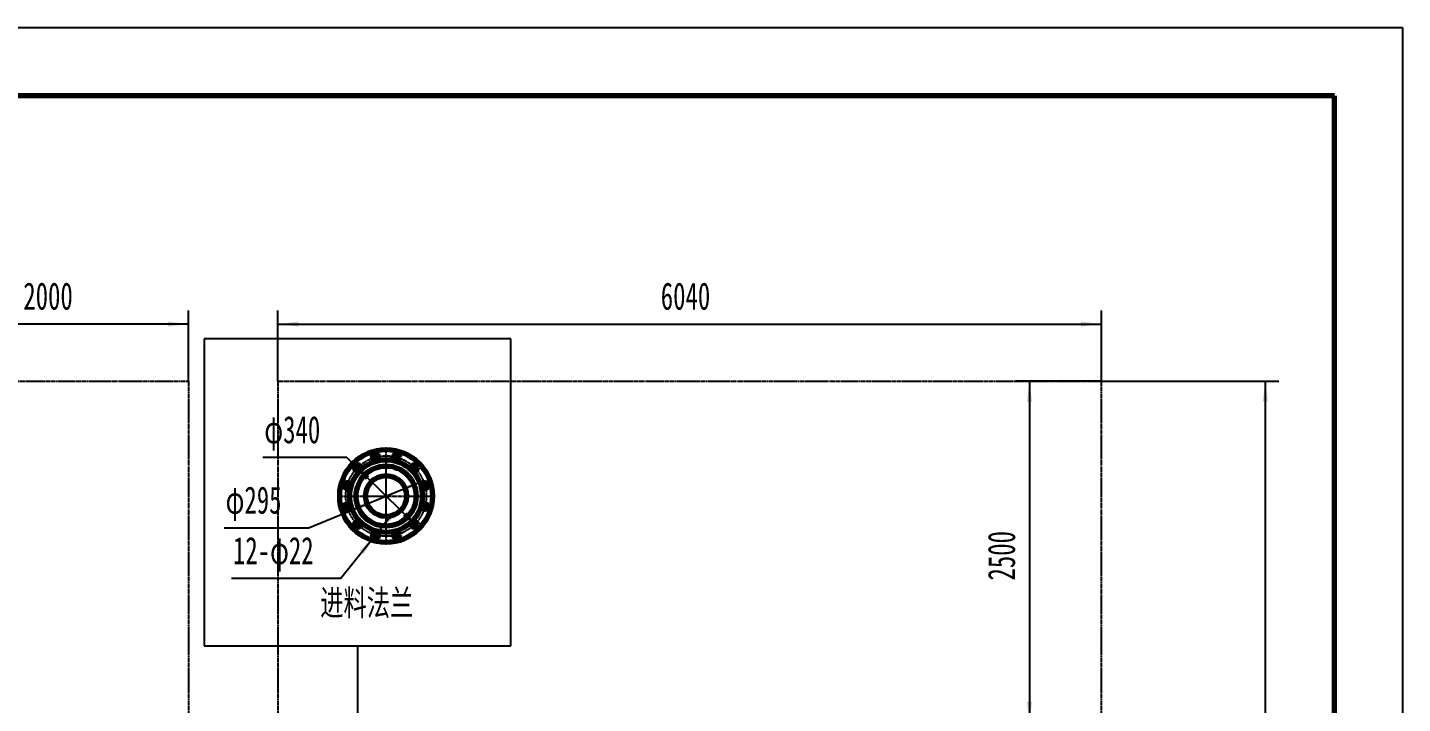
# Model space of a CAD drawing. Header units: millimetres. Extents: x -14850 to 14850, y -10500 to 10500.
# Drawn here: x 4764 to 14850, y 5546 to 10500 of the extents above; entities that cross this region are included whole.
import ezdxf

# ---------------------------------------------------------------- set-up
doc = ezdxf.new("R2010")
doc.units = ezdxf.units.MM
doc.linetypes.add('EB_DASHDOT', pattern=[39, 30, -3, 3, -3])
doc.linetypes.add('EB_DASHDOTDOT', pattern=[45, 30, -3, 3, -3, 3, -3])
for name, color, linetype, lineweight in [('CAXA0', 7, 'Continuous', 70), ('CAXA1', 1, 'EB_DASHDOT', 25), ('CAXA3', 2, 'Continuous', 25), ('CAXA4', 3, 'Continuous', 25)]:
    doc.layers.add(name, color=color, linetype=linetype, lineweight=lineweight)
doc.styles.add('标准', font='', dxfattribs={"width": 0.667})
doc.styles.get('标准').set_extended_font_data('SimSun')
doc.dimstyles.new('标准', dxfattribs={"dimscale": 50, "dimtxt": 4, "dimasz": 3, "dimexe": 2, "dimexo": 0, "dimtad": 1, "dimdec": 1, "dimdsep": 46, "dimtxsty": '标准', "dimcen": 0, "dimdle": 4, "dimaunit": 1, "dimazin": 2, "dimtfac": 1, "dimtdec": 3, "dimtmove": 0, "dimatfit": 3, "dimfxl": 0, "dimtolj": 1, "dimtzin": 0, "dimarcsym": 0})

# ---------------------------------------------------------------- blocks, each defined once
blk = doc.blocks.new('*D22')
at = {"layer": 'CAXA4', "linetype": 'Continuous', "lineweight": 25}
for points in [[(7150, 7303), (7245, 7185), (7271, 7212)], [(7637, 6829), (7517, 6920), (7543, 6947)]]:
    blk.add_hatch(color=0, dxfattribs=at).paths.add_polyline_path(points, flags=0)
at = {"layer": 'CAXA4', "color": 0, "linetype": 'Continuous', "lineweight": 25}
for q in [(6491, 7348), (7637, 6829)]:
    blk.add_line((7105, 7348), q, dxfattribs=at)
at = {"layer": 'CAXA4', "color": 0, "linetype": 'Continuous', "lineweight": 25, "insert": (6501, 7653), "char_height": 200, "attachment_point": 1, "style": '标准'}
blk.add_mtext('\\fSimSun|b0|i0|p34;φ340', dxfattribs=at)
blk = doc.blocks.new('*D47')
at = {"layer": 'CAXA4', "linetype": 'Continuous', "lineweight": 25}
for points in [[(7325, 6791), (7434, 6896), (7404, 6919)], [(7310, 6772), (7231, 6643), (7201, 6667)]]:
    blk.add_hatch(color=0, dxfattribs=at).paths.add_polyline_path(points, flags=0)
at = {"layer": 'CAXA4', "color": 0, "linetype": 'Continuous', "lineweight": 25}
for q in [(7450, 6947), (6261, 6461)]:
    blk.add_line((7060, 6461), q, dxfattribs=at)
at = {"layer": 'CAXA4', "color": 0, "linetype": 'Continuous', "lineweight": 25, "insert": (6271, 6767), "char_height": 200, "attachment_point": 1, "style": '标准'}
blk.add_mtext('\\fSimSun|b0|i0|p34;12-φ22', dxfattribs=at)
blk = doc.blocks.new('*D48')
at = {"layer": 'CAXA4', "linetype": 'Continuous', "lineweight": 25}
for points in [[(7667, 7178), (7535, 7104), (7521, 7139)], [(7121, 6954), (7267, 6994), (7253, 7029)]]:
    blk.add_hatch(color=0, dxfattribs=at).paths.add_polyline_path(points, flags=0)
at = {"layer": 'CAXA4', "color": 0, "linetype": 'Continuous', "lineweight": 25}
for q in [(7667, 7178), (6207, 6831)]:
    blk.add_line((6820, 6831), q, dxfattribs=at)
at = {"layer": 'CAXA4', "color": 0, "linetype": 'Continuous', "lineweight": 25, "insert": (6217, 7137), "char_height": 200, "attachment_point": 1, "style": '标准'}
blk.add_mtext('\\fSimSun|b0|i0|p34;φ295', dxfattribs=at)
blk = doc.blocks.new('*D262')
at = {"layer": 'CAXA4', "linetype": 'Continuous', "lineweight": 25}
for points in [[(3945, 8327), (4095, 8345), (4095, 8308)], [(5945, 8327), (5795, 8345), (5795, 8308)]]:
    blk.add_hatch(color=0, dxfattribs=at).paths.add_polyline_path(points, flags=0)
at = {"layer": 'CAXA4', "color": 0, "linetype": 'Continuous', "lineweight": 25}
for p, q in [((3945, 4949), (3945, 8427)), ((5945, 7909), (5945, 8427)), ((5945, 8327), (3945, 8327))]:
    blk.add_line(p, q, dxfattribs=at)
at = {"layer": 'CAXA4', "color": 0, "linetype": 'Continuous', "lineweight": 25, "insert": (4733, 8632), "char_height": 200, "attachment_point": 1, "style": '标准'}
blk.add_mtext('\\fSimSun|b0|i0|p34;2000', dxfattribs=at)
blk = doc.blocks.new('*D263')
at = {"layer": 'CAXA4', "linetype": 'Continuous', "lineweight": 25}
for points in [[(6601, 8327), (6751, 8308), (6751, 8345)], [(12641, 8327), (12491, 8308), (12491, 8345)]]:
    blk.add_hatch(color=0, dxfattribs=at).paths.add_polyline_path(points, flags=0)
at = {"layer": 'CAXA4', "color": 0, "linetype": 'Continuous', "lineweight": 25}
for p, q in [((6601, 7909), (6601, 8427)), ((12641, 7909), (12641, 8427)), ((6601, 8327), (12641, 8327))]:
    blk.add_line(p, q, dxfattribs=at)
at = {"layer": 'CAXA4', "color": 0, "linetype": 'Continuous', "lineweight": 25, "insert": (9409, 8632), "char_height": 200, "attachment_point": 1, "style": '标准'}
blk.add_mtext('\\fSimSun|b0|i0|p34;6040', dxfattribs=at)
blk = doc.blocks.new('*D270')
at = {"layer": 'CAXA4', "linetype": 'Continuous', "lineweight": 25}
for points in [[(13843, 7909), (13825, 7759), (13862, 7759)], [(13843, 2109), (13825, 2259), (13862, 2259)]]:
    blk.add_hatch(color=0, dxfattribs=at).paths.add_polyline_path(points, flags=0)
at = {"layer": 'CAXA4', "color": 0, "linetype": 'Continuous', "lineweight": 25}
for p, q in [((12641, 7909), (13943, 7909)), ((13843, 7909), (13843, 2109)), ((10641, 2109), (13943, 2109))]:
    blk.add_line(p, q, dxfattribs=at)
at = {"layer": 'CAXA4', "color": 0, "linetype": 'Continuous', "lineweight": 25, "insert": (13538, 4797), "char_height": 200, "attachment_point": 1, "rotation": 90, "style": '标准'}
blk.add_mtext('\\fSimSun|b0|i0|p34;5800', dxfattribs=at)
blk = doc.blocks.new('*D273')
at = {"layer": 'CAXA4', "linetype": 'Continuous', "lineweight": 25}
for points in [[(12113, 7909), (12095, 7759), (12132, 7759)], [(12113, 5409), (12095, 5559), (12132, 5559)]]:
    blk.add_hatch(color=0, dxfattribs=at).paths.add_polyline_path(points, flags=0)
at = {"layer": 'CAXA4', "color": 0, "linetype": 'Continuous', "lineweight": 25}
for p, q in [((12641, 7909), (12013, 7909)), ((12113, 7909), (12113, 5409)), ((10475, 5409), (12213, 5409))]:
    blk.add_line(p, q, dxfattribs=at)
at = {"layer": 'CAXA4', "color": 0, "linetype": 'Continuous', "lineweight": 25, "insert": (11808, 6447), "char_height": 200, "attachment_point": 1, "rotation": 90, "style": '标准'}
blk.add_mtext('\\fSimSun|b0|i0|p34;2500', dxfattribs=at)
blk = doc.blocks.new('CAXBLOCK263', base_point=(14350, -10000))
at = {"layer": 'CAXA0', "linetype": 'Continuous', "lineweight": 70}
for p, q in [((14350, 10000), (-13600, 10000)), ((14350, -10000), (14350, 10000))]:
    blk.add_line(p, q, dxfattribs=at)
at = {"layer": 'CAXA3', "linetype": 'Continuous', "lineweight": 25}
for p, q in [((-14850, 10500), (14850, 10500)), ((14850, 10500), (14850, -10500))]:
    blk.add_line(p, q, dxfattribs=at)

msp = doc.modelspace()

# ---------------------------------------------------------------- linework, layer by layer
at = {"layer": 'CAXA0'}
for centre, radius in [((7393.87, 7066.23), 340), ((7317.52, 7351.18), 22), ((7470.22, 7351.18), 22), ((7393.87, 7066.23), 266), ((7185.27, 7274.83), 22), ((7393.87, 7066.23), 220), ((7602.47, 7274.83), 22), ((7108.92, 7142.58), 22), ((7393.87, 7066.23), 150), ((7678.82, 7142.58), 22), ((7108.92, 6989.88), 22), ((7678.82, 6989.88), 22), ((7185.27, 6857.63), 22), ((7602.47, 6857.63), 22), ((7317.52, 6781.28), 22), ((7470.22, 6781.28), 22)]:
    msp.add_circle(centre, radius, dxfattribs=at)
at = {"layer": 'CAXA1', "linetype": 'EB_DASHDOT', "lineweight": 25}
for p, q in [((7393.87, 6720.23), (7393.87, 7412.23)), ((7047.87, 7066.23), (7739.87, 7066.23))]:
    msp.add_line(p, q, dxfattribs=at)
at = {"layer": 'CAXA1'}
msp.add_circle((7393.87, 7066.23), 295, dxfattribs=at)
at = {"layer": 'CAXA4'}
for p, q in [((8310.27, 8217.76), (6060.27, 8217.76)), ((6060.27, 8217.76), (6060.27, 5967.76)), ((8310.27, 5967.76), (8310.27, 8217.76)), ((6060.27, 5967.76), (8310.27, 5967.76)), ((7185.27, 5967.76), (7185.27, 4919.27))]:
    msp.add_line(p, q, dxfattribs=at)
at = {"layer": 'CAXA4', "color": 5, "linetype": 'EB_DASHDOTDOT', "lineweight": 25}
for p, q in [((-13600, 7908.92), (5945.26, 7908.92)), ((5945.26, 7908.92), (5945.26, 2108.92)), ((6600.7, 7908.92), (6600.7, 2108.92)), ((6600.7, 7908.92), (12640.7, 7908.92)), ((12640.7, 7908.92), (12640.7, 2108.92))]:
    msp.add_line(p, q, dxfattribs=at)

# ---------------------------------------------------------------- block references
at = {"layer": 'CAXA0'}
msp.add_blockref('CAXBLOCK263', (14350, -10000), dxfattribs=at)

# ---------------------------------------------------------------- texts
at = {"layer": 'CAXA4', "linetype": 'Continuous', "lineweight": 25, "insert": (6911.01, 6378.32), "char_height": 187.5, "attachment_point": 1, "style": '标准'}
msp.add_mtext('\\fSimSun|b0|i0|p34;进料法兰', dxfattribs=at)

# ---------------------------------------------------------------- dimensions: what is measured, and where the dimension line sits
at = {"layer": 'CAXA4'}
for base, p1, p2, text, picture, middle in [((4945.26, 8326.62), (5945.26, 7908.92), (3945.26, 4948.92), '\\fSimSun;2000', '*D262', (4945.26, 8494.87)), ((9620.7, 8326.62), (6600.7, 7908.92), (12640.7, 7908.92), '\\fSimSun;6040', '*D263', (9620.7, 8494.87))]:
    dim = msp.add_linear_dim(base=base, p1=p1, p2=p2, text=text, dimstyle='标准', dxfattribs=at)
    dim.commit()
    dim.dimension.update_dxf_attribs({"geometry": picture, "text_midpoint": middle})
for base, p2, text, picture, middle in [((12113.42, 6658.92), (10474.88, 5408.92), '\\fSimSun;2500', '*D273', (11945.17, 6658.92)), ((13843.34, 5008.92), (10640.7, 2108.92), '\\fSimSun;5800', '*D270', (13675.09, 5008.92))]:
    dim = msp.add_linear_dim(base=base, p1=(12640.7, 7908.92), p2=p2, angle=90, text=text, dimstyle='标准', dxfattribs=at)
    dim.commit()
    dim.dimension.update_dxf_attribs({"geometry": picture, "text_midpoint": middle})
for p1, p2, text, picture, middle in [((7637.47, 6829.04), (7150.27, 7303.42), '\\fSimSun;φ340', '*D22', (6731.25, 7516)), ((7666.88, 7178), (7120.86, 6954.46), '\\fSimSun;φ295', '*D48', (6446.74, 6999.63)), ((7325.04, 6790.63), (7310, 6771.93), '\\fSimSun;12-φ22', '*D47', (6594.2, 6629.71))]:
    dim = msp.add_diameter_dim_2p(p1=p1, p2=p2, text=text, dimstyle='标准', dxfattribs=at)
    dim.commit()
    dim.dimension.update_dxf_attribs({"geometry": picture, "text_midpoint": middle})

doc.saveas('drawing.dxf')
